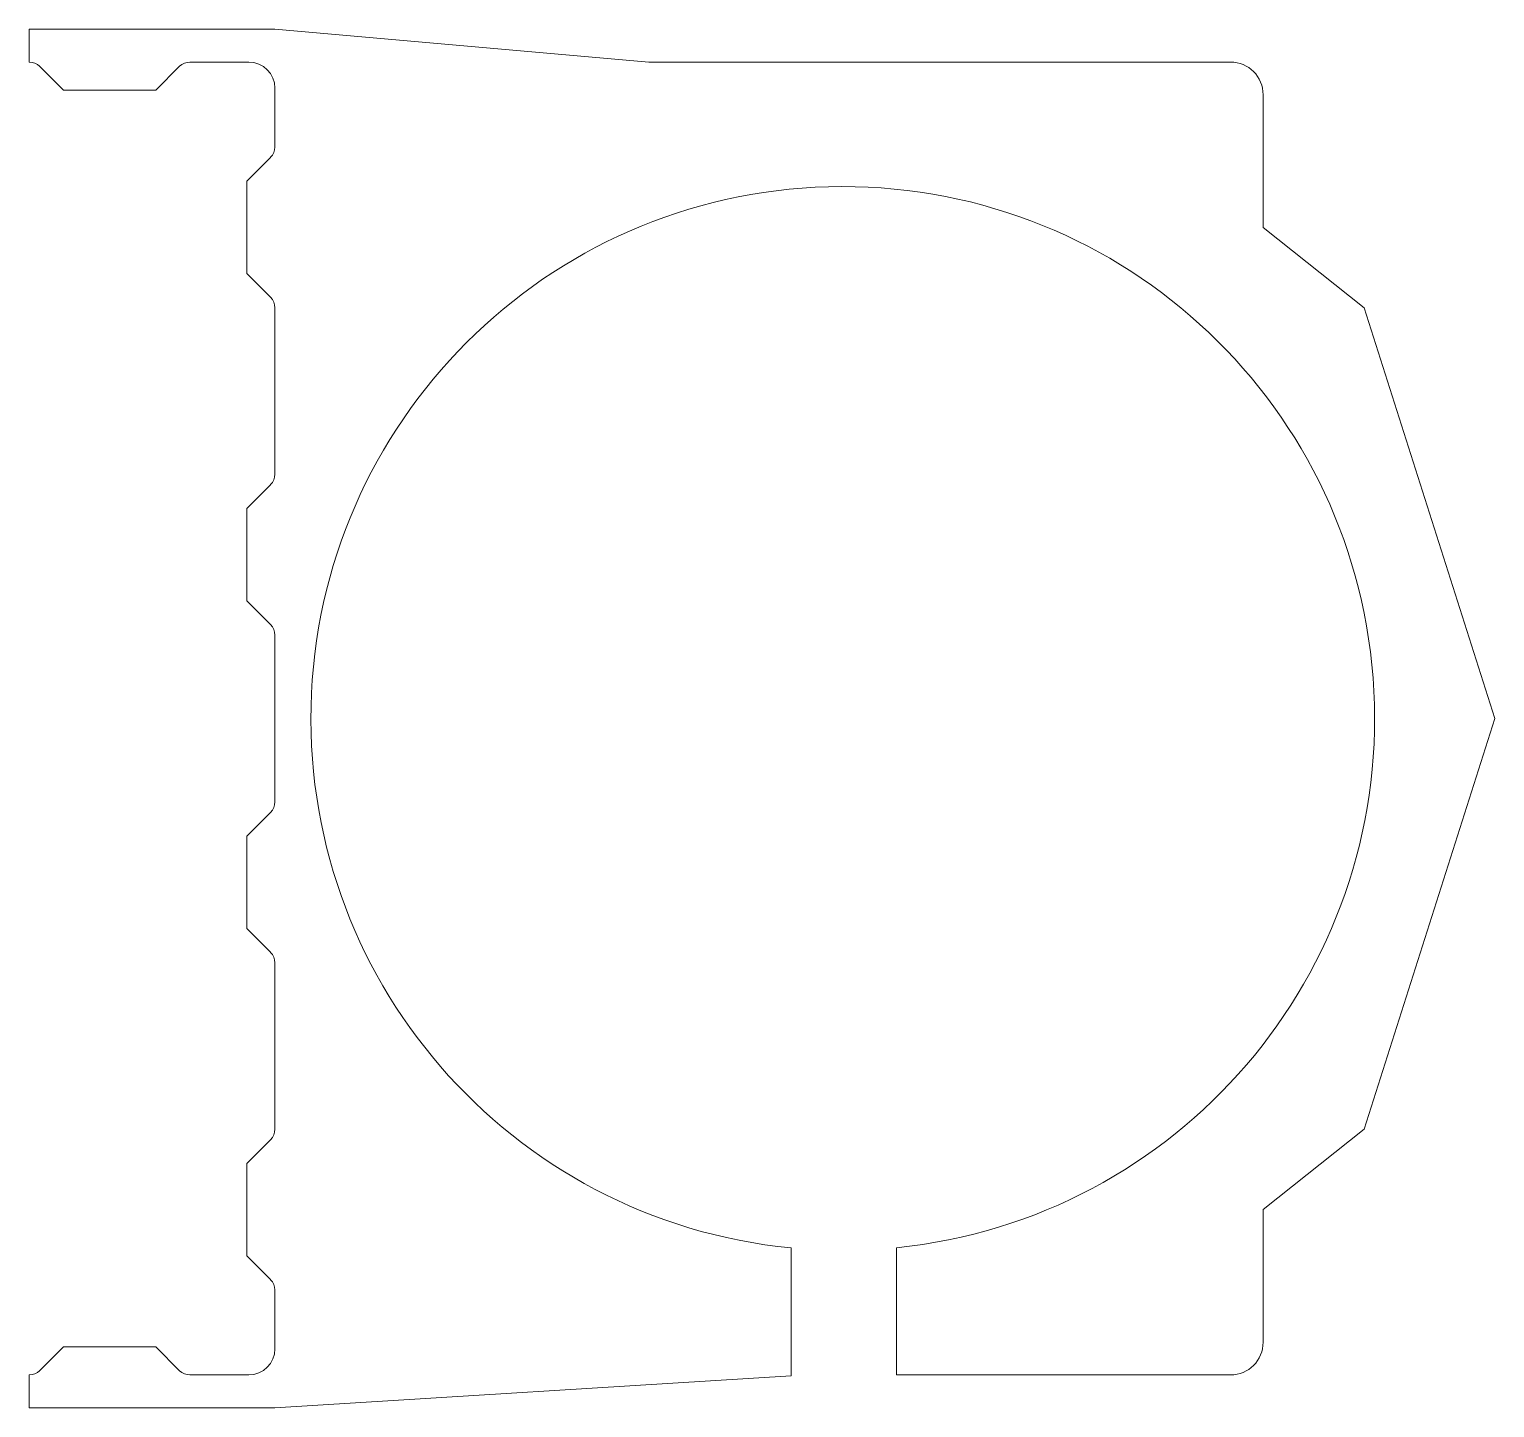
# Model space of a CAD drawing. Header units: inches. Extents: x -0.19 to 3.33, y -2.84 to 0.48.
import ezdxf

# ---------------------------------------------------------------- set-up
doc = ezdxf.new("R2010")
doc.units = ezdxf.units.IN
doc.header["$MEASUREMENT"] = 0

msp = doc.modelspace()

# ---------------------------------------------------------------- linework, layer by layer
at = {"color": 7, "linetype": 'Continuous', "lineweight": 15}
for p, q in [((-0.1932, 0.3975), (-0.1932, 0.4763)), ((-0.1932, 0.4763), (0.3976, 0.4763)), ((0.3976, 0.4763), (1.2976, 0.3975)), ((0.3346, 0.3975), (0.1932, 0.3975)), ((1.2976, 0.3975), (2.6964, 0.3975)), ((-0.111, 0.3299), (-0.1684, 0.3873)), ((0.1684, 0.3873), (0.111, 0.3299)), ((-0.111, 0.3299), (0.111, 0.3299)), ((0.3976, 0.1931), (0.3976, 0.3345)), ((2.7751, 0.3188), (2.7751, -0.0003)), ((0.3299, 0.1109), (0.3874, 0.1683)), ((0.3299, 0.1109), (0.3299, -0.111)), ((2.7751, -0.0003), (3.0178, -0.1934)), ((0.3873, -0.1683), (0.3299, -0.111)), ((0.3976, -0.594), (0.3976, -0.1934)), ((3.0178, -0.1934), (3.3321, -1.1815)), ((0.3299, -0.6764), (0.3873, -0.6191)), ((0.3299, -0.6764), (0.3299, -0.8983)), ((0.3873, -0.9557), (0.3299, -0.8983)), ((0.3976, -1.3823), (0.3976, -0.9807)), ((3.0178, -2.1696), (3.3321, -1.1815)), ((0.3299, -1.4646), (0.3873, -1.4073)), ((0.3299, -1.4646), (0.3299, -1.6866)), ((0.3873, -1.7439), (0.3299, -1.6866)), ((0.3976, -2.1696), (0.3976, -1.769)), ((2.7751, -2.3626), (3.0178, -2.1696)), ((0.3299, -2.252), (0.3873, -2.1947)), ((0.3299, -2.252), (0.3299, -2.4739)), ((2.7751, -2.6818), (2.7751, -2.3626)), ((1.6396, -2.7628), (1.6396, -2.455)), ((1.8929, -2.7605), (1.8929, -2.4545)), ((0.3874, -2.5313), (0.3299, -2.4739)), ((0.3976, -2.6975), (0.3976, -2.5561)), ((-0.1684, -2.7503), (-0.111, -2.6928)), ((0.111, -2.6928), (-0.111, -2.6928)), ((0.111, -2.6928), (0.1684, -2.7503)), ((-0.1932, -2.7605), (-0.1932, -2.8393)), ((0.1932, -2.7605), (0.3346, -2.7605)), ((0.3976, -2.8393), (1.6396, -2.7628)), ((1.8929, -2.7605), (2.6964, -2.7605)), ((-0.1932, -2.8393), (0.3976, -2.8393))]:
    msp.add_line(p, q, dxfattribs=at)
for centre, radius, start, end in [((-0.1932, 0.3625), 0.035, 45, 90), ((0.1932, 0.3625), 0.035, 90, 135), ((0.3346, 0.3345), 0.063, 0, 90), ((2.6964, 0.3188), 0.0787, 0, 90), ((0.3626, 0.1931), 0.035, 315, 0), ((1.7638, -1.1815), 1.2795, 275.7919, 264.4286), ((0.3622, -0.1934), 0.0354, 0, 45), ((0.3622, -0.594), 0.0354, 315, 0), ((0.3622, -0.9807), 0.0354, 0, 45), ((0.3622, -1.3823), 0.0354, 315, 0), ((0.3622, -1.769), 0.0354, 0, 45), ((0.3622, -2.1696), 0.0354, 315, 0), ((0.3626, -2.5561), 0.035, 0, 45), ((0.3346, -2.6975), 0.063, 270, 0), ((2.6964, -2.6818), 0.0787, 270, 0), ((-0.1932, -2.7255), 0.035, 270, 315), ((0.1932, -2.7255), 0.035, 225, 270)]:
    msp.add_arc(centre, radius, start, end, dxfattribs=at)

doc.saveas('drawing.dxf')
